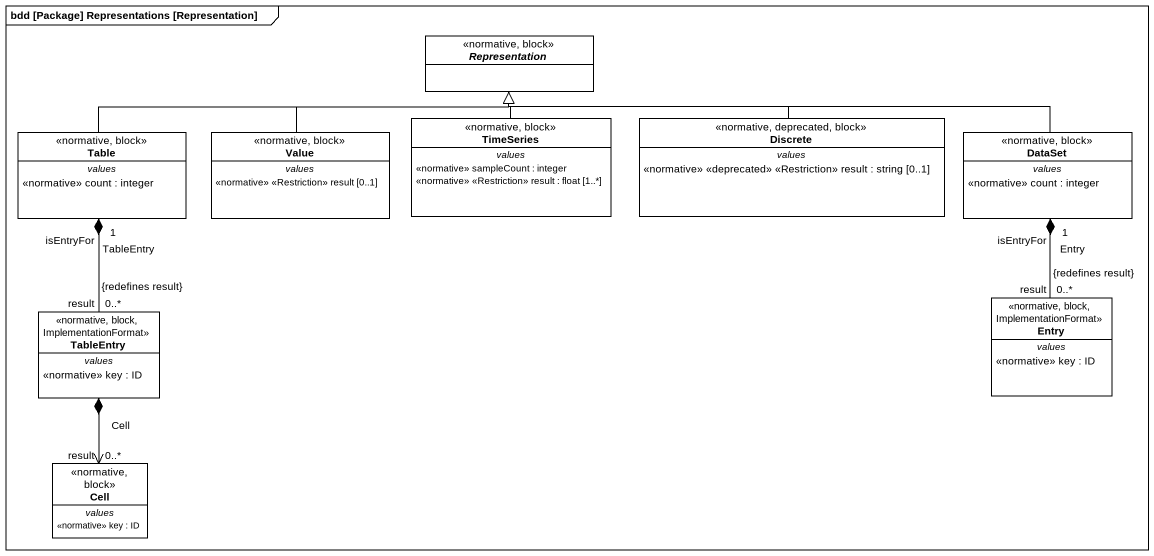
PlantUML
@startuml
mainframe bdd [Package] Representations [Representation]
hide circle
hide empty members
abstract class Representation <<normative, block>>
class Table <<normative, block>> {
  -- values --
  <<normative>> count : integer
}
class Value <<normative, block>> {
  -- values --
  <<normative>> <<Restriction>> result [0..1]
}
class TimeSeries <<normative, block>> {
  -- values --
  <<normative>> sampleCount : integer
  <<normative>> <<Restriction>> result : float [1..*]
}
class Discrete <<normative, deprecated, block>> {
  -- values --
  <<normative>> <<deprecated>> <<Restriction>> result : string [0..1]
}
class DataSet <<normative, block>> {
  -- values --
  <<normative>> count : integer
}
class TableEntry <<normative, block, ImplementationFormat>> {
  -- values --
  <<normative>> key : ID
}
class Entry <<normative, block, ImplementationFormat>> {
  -- values --
  <<normative>> key : ID
}
class Cell <<normative, block>> {
  -- values --
  <<normative>> key : ID
}
Table -right-|> Representation
Table "1\nisEntryFor" *-- "0..*\nresult\n{redefines result}" TableEntry : TableEntry
Value -right-|> Representation
TimeSeries -up-|> Representation
Discrete -left-|> Representation
DataSet -left-|> Representation
TableEntry *--> "result\n0..*" Cell : Cell
Entry "result\n0..*\n{redefines result}" -up-* "1\nisEntryFor" DataSet : Entry
@enduml
